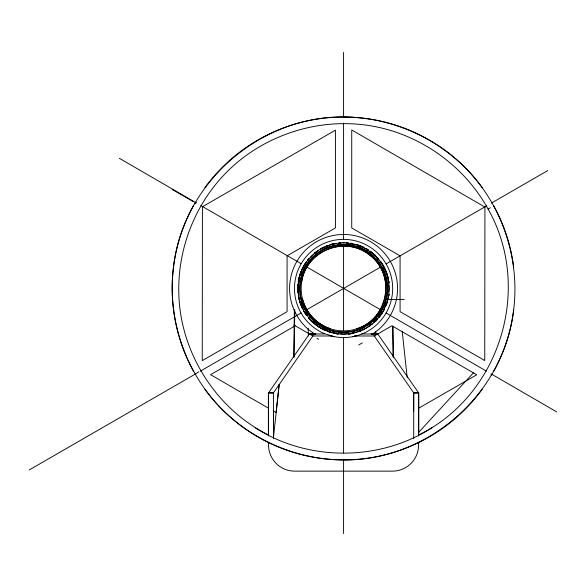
<?xml version="1.0" encoding="UTF-8"?>
<svg xmlns="http://www.w3.org/2000/svg" width="586" height="586" viewBox="0 0 586 586"><rect width="100%" height="100%" fill="white"/><g stroke="black" fill="none" stroke-linecap="round" stroke-linejoin="round"><path stroke-width="0.88" d="M268.388 434.922L268.388 392.847L273.442 392.847L313.136 335.617M268.549 423.92L268.549 408.237L210.564 374.674L295.234 325.794M273.442 428.732L273.442 411.072L276.153 412.639M413.709 411.072L413.709 393.008L418.602 393.008M374.74 336.657L374.747 335.705M293.762 357.314L294.377 309.408M294.033 356.969L294.787 309.891M388.65 295.805A45.671 45.671 0 0 0 388.884 294.187L388.884 282.738A45.671 45.671 0 0 0 388.65 281.119M513.644 309.95C519.914 259.92 503.015 207.898 468.536 171.119C438.863 139.754 397.425 120.255 354.34 117.383C266.242 110.651 183.411 179.177 173.507 266.974C167.237 317.004 184.143 369.019 218.622 405.805C248.296 437.171 289.733 456.67 332.811 459.541C420.916 466.273 503.748 397.748 513.644 309.95A171.42 171.42 0 0 1 493.793 371.041M273.442 437.691L279.192 384.555M276.094 412.61L279.141 384.636M298.618 283.075C297.41 288.737 298.076 294.568 299.446 300.135M298.853 281.28L299.468 276.643L301.592 271.508M388.423 294.743L387.69 300.281L383.127 311.298L378.9 316.806M388.774 292.055L389.243 288.459L388.774 284.869M299.446 276.79C298.076 282.357 297.41 288.187 298.618 293.85M301.504 283.148C304.127 251.108 346.765 234.224 370.608 255.789C396.253 275.171 387.661 320.212 356.684 328.79M388.884 294.187L387.712 300.135M301.116 271.648L299.6 276.321A45.671 45.671 0 0 1 301.116 271.648L306.632 261.62L314.47 253.277A45.671 45.671 0 0 1 317.744 250.808M375.135 321.472A45.671 45.671 0 0 0 376.871 319.722L383.596 310.463L387.558 300.603M194.962 203.781L195.314 202.807L196.01 202.639M302.259 269.904L304.031 265.626L306.588 262.286M308.258 260.118L311.283 256.17L318.198 250.867M377.787 318.249L373.912 322.256M473.422 372.843L418.602 432.424M371.407 324.673A45.671 45.671 0 0 0 372.689 323.648L376.871 319.722M320.322 249.233L331.757 244.347L335.954 243.798M371.788 323.882L366.411 328.014L355.402 332.577L348.604 333.471M314.47 253.277C323.362 245.974 334.965 242.208 346.443 242.882A45.671 45.671 0 0 1 348.077 243.014M372.689 323.648C362.331 332.203 348.216 335.829 335.024 333.324A45.671 45.671 0 0 1 333.419 332.987M372.615 333.961L377.992 330.057A53.985 53.985 0 0 0 382.929 251.504A53.985 53.985 0 0 0 304.222 251.504A53.985 53.985 0 0 0 309.166 330.057L314.543 333.961M195.211 373.956L198.874 371.817M195.314 202.807L196.105 202.661M29.3 469.913L195.717 373.831M200.471 371.085L301.109 312.983M307.101 309.518L380.856 266.938M386.049 263.942L486.673 205.847M491.427 203.1L547.683 170.621M358.713 344.964L362.316 342.883M418.602 408.252L476.755 374.769L391.924 325.794L374.271 335.983L354.567 335.983M268.388 434.285L268.549 435.017C220.497 411.16 186.714 362.199 179.983 309.13C173.947 261.012 190.208 210.967 223.376 175.58C261.275 135.036 319.978 115.969 374.476 126.488C422.103 135.622 464.676 166.549 488.079 209.026L490.379 207.759M371.297 333.961L372.154 333.493L372.454 333.961M418.602 435.017C500.378 395.235 532.85 287.924 488.079 209.026M431.97 427.743C379.31 461.585 307.84 461.585 255.188 427.743M352.779 336.686L358.749 335.155L364.485 332.885A49.092 49.092 0 0 0 382.05 257.965A49.092 49.092 0 0 0 305.101 257.965A49.092 49.092 0 0 0 322.674 332.885L324.725 333.69M338.554 243.454L341.162 243.109M342.891 242.882L344.26 242.882M346.868 333.698L343.579 334.13L340.29 333.698M348.348 333.961L350.64 333.676M418.602 435.984L418.602 392.847L377.765 333.961L376.073 334.02L375.641 331.427M376.175 334.02L371.194 334.13M314.631 333.969L315.004 333.493L315.861 333.961M314.169 334.13L315.678 334.108L309.393 333.961L268.549 392.847L268.549 435.984M354.34 117.383L343.579 117.383M334.379 336.686L325.406 333.961L309.393 333.961L312.404 333.961L312.404 332.277M386.32 299.439L404.259 299.439M336.54 333.961L338.811 333.961M347.945 333.961L351.029 333.961M361.752 333.961L377.765 333.961M331.91 335.983L312.887 335.983L293.747 324.937M268.549 393.008L273.442 393.008L273.442 438.467M376.058 333.961L377.369 333.969M309.686 333.969L312.404 334.071M490.914 374.915L491.317 374.952M346.443 242.882L357.687 245.029A45.671 45.671 0 0 1 363.02 247.138L372.689 253.277A45.671 45.671 0 0 1 375.135 255.452M336.518 333.676L338.041 333.866M345.996 243.109L348.604 243.454M350.34 243.681L355.402 244.347L366.411 248.911L368.25 250.325M338.554 333.471L331.757 332.577L327.113 330.651M335.024 333.324L329.464 331.896L319.106 327.017A45.671 45.671 0 0 1 317.744 326.116M357.687 245.029L363.02 247.138M330.475 328.79C316.887 324.41 306.024 312.843 302.508 299.007M325.486 329.977L320.747 328.014L316.074 324.432M172.159 189.49L193.365 201.628M317.026 338.371L318.579 339.272M119.302 158.271L196.024 202.763M200.771 205.51L301.226 263.759M306.412 266.769L380.871 309.943M386.064 312.953L486.395 371.128M491.134 373.883L556.7 411.899M319.106 327.017L310.287 319.722A45.671 45.671 0 0 1 308.654 317.89M369.663 251.409L375.868 256.17L378.9 260.118M314.66 323.34L311.283 320.754L308.815 317.531M372.689 253.277C379.787 259.261 385.112 267.341 387.558 276.321M310.287 319.722L303.555 310.463L299.6 300.603A45.671 45.671 0 0 0 302.435 308.28M380.014 261.561L383.127 265.626L387.69 276.643L388.54 283.075M307.145 315.356L304.031 311.298L299.468 300.281L298.853 295.644M374.022 335.617L413.709 392.847L418.77 392.847L418.77 433.098M387.712 276.79L388.884 282.738M402.252 331.757L407.189 377.399M308.141 328.204L308.426 335.968M392.627 326.197L393.118 356.969M393.001 326.409L393.396 357.314M418.602 442.445L418.602 445.038A26.099 26.099 0 0 1 392.51 471.137L294.648 471.137A26.099 26.099 0 0 1 268.549 445.038L268.549 442.32M413.709 393.008L413.709 438.467M343.579 52.425L343.579 117.581M343.579 123.031L343.579 239.469M343.579 245.453L343.579 330.541M343.579 337.455L343.579 452.927M343.579 459.278L343.579 533.575M387.588 290.041A44.038 44.038 0 0 1 386.76 297.102M386.233 299.417A44.038 44.038 0 0 1 384.804 303.936M384.526 304.676A44.038 44.038 0 0 1 377.758 316.228M376.739 317.436A44.038 44.038 0 0 1 372.85 321.362M371.033 322.893A44.038 44.038 0 0 1 367.173 325.64M365.137 326.863A44.038 44.038 0 0 1 362.331 328.307M361.613 328.636A44.038 44.038 0 0 1 357.936 330.094M357.189 330.343A44.038 44.038 0 0 1 351.827 331.72M348.707 332.203A44.038 44.038 0 0 1 338.452 332.203M336.884 331.991A44.038 44.038 0 0 1 325.545 328.636M324.827 328.307A44.038 44.038 0 0 1 319.985 325.64M318.015 324.322A44.038 44.038 0 0 1 312.023 319.18M311.474 318.608A44.038 44.038 0 0 1 309.393 316.228M307.95 314.345A44.038 44.038 0 0 1 305.372 310.368M304.991 309.679A44.038 44.038 0 0 1 300.926 299.417M300.735 298.648A44.038 44.038 0 0 1 300.398 297.102M300.113 295.542A44.038 44.038 0 0 1 299.885 293.982M299.885 282.943A44.038 44.038 0 0 1 300.735 278.277M300.926 277.508A44.038 44.038 0 0 1 302.347 272.988M302.632 272.248A44.038 44.038 0 0 1 309.393 260.697M311.474 258.316A44.038 44.038 0 0 1 313.722 256.089M315.51 254.529A44.038 44.038 0 0 1 316.74 253.548M318.015 252.603A44.038 44.038 0 0 1 319.319 251.709M319.985 251.277A44.038 44.038 0 0 1 329.969 246.581M331.478 246.12A44.038 44.038 0 0 1 334.555 245.358M336.884 244.933A44.038 44.038 0 0 1 339.235 244.64M348.707 244.721A44.038 44.038 0 0 1 351.051 245.065M351.827 245.204A44.038 44.038 0 0 1 366.506 250.867M367.173 251.277A44.038 44.038 0 0 1 374.015 256.631M376.212 258.895A44.038 44.038 0 0 1 380.548 264.535M382.541 267.941A44.038 44.038 0 0 1 386.233 277.508M386.76 279.822A44.038 44.038 0 0 1 387.046 281.383M387.265 282.943A44.038 44.038 0 0 1 387.588 286.884M376.871 318.96A45.144 45.144 0 0 1 373.399 322.359M314.609 323.091A45.144 45.144 0 0 1 312.785 321.48M307.386 315.451A45.144 45.144 0 0 1 306.441 314.133M302.794 307.826A45.144 45.144 0 0 1 300.691 302.559M298.53 291.454A45.144 45.144 0 0 1 298.435 289.023M298.442 287.404A45.144 45.144 0 0 1 298.508 285.785M298.933 281.749A45.144 45.144 0 0 1 299.204 280.152M300.596 274.658A45.144 45.144 0 0 1 301.394 272.365M314.997 253.518A45.144 45.144 0 0 1 316.264 252.515M357.768 245.6A45.144 45.144 0 0 1 360.053 246.428M377.208 258.338A45.144 45.144 0 0 1 378.263 259.561M382.87 266.22A45.144 45.144 0 0 1 384.365 269.099M482.256 389.221A171.42 171.42 0 0 1 204.895 389.221M193.365 371.041A171.42 171.42 0 0 1 193.365 205.884M204.895 187.703A171.42 171.42 0 0 1 482.256 187.703M493.793 205.884A171.42 171.42 0 0 1 513.644 266.974M357.064 335.668A49.092 49.092 0 0 1 330.094 335.668M389.045 294.209A45.833 45.833 0 0 1 388.811 295.835M387.295 302.23A45.833 45.833 0 0 1 386.189 305.335M384.504 309.086A45.833 45.833 0 0 1 383.742 310.543M382.922 311.964A45.833 45.833 0 0 1 381.134 314.733M380.658 315.4A45.833 45.833 0 0 1 379.157 317.356M376.988 319.839A45.833 45.833 0 0 1 375.252 321.589M370.184 325.779A45.833 45.833 0 0 1 368.828 326.71M364.565 329.207A45.833 45.833 0 0 1 363.093 329.933M361.591 330.607A45.833 45.833 0 0 1 360.068 331.222M353.776 333.141A45.833 45.833 0 0 1 352.164 333.478M334.987 333.478A45.833 45.833 0 0 1 333.383 333.141M331.779 332.753A45.833 45.833 0 0 1 329.413 332.05M328.636 331.786A45.833 45.833 0 0 1 327.091 331.222M325.567 330.607A45.833 45.833 0 0 1 321.135 328.424M319.018 327.156A45.833 45.833 0 0 1 311.312 321.011M310.17 319.839A45.833 45.833 0 0 1 308.529 317.993M306.5 315.4A45.833 45.833 0 0 1 303.819 311.261M302.288 308.346A45.833 45.833 0 0 1 299.395 300.655M299.19 299.856A45.833 45.833 0 0 1 298.809 298.259M297.93 292.575A45.833 45.833 0 0 1 297.754 289.286M297.754 287.638A45.833 45.833 0 0 1 297.93 284.349M298.215 281.903A45.833 45.833 0 0 1 299.19 277.061M299.395 276.27A45.833 45.833 0 0 1 300.962 271.589M301.6 270.073A45.833 45.833 0 0 1 306.5 261.524M307.489 260.213A45.833 45.833 0 0 1 308.529 258.931M314.367 253.145A45.833 45.833 0 0 1 315.649 252.126M321.135 248.501A45.833 45.833 0 0 1 324.065 246.992M326.321 246.003A45.833 45.833 0 0 1 327.86 245.409M330.196 244.626A45.833 45.833 0 0 1 334.987 243.439M339.06 242.853A45.833 45.833 0 0 1 340.7 242.721M346.458 242.721A45.833 45.833 0 0 1 348.091 242.853M350.545 243.161A45.833 45.833 0 0 1 352.164 243.439M357.738 244.875A45.833 45.833 0 0 1 363.093 246.992M366.733 248.911A45.833 45.833 0 0 1 368.133 249.768M370.184 251.145A45.833 45.833 0 0 1 375.252 255.335M377.545 257.694A45.833 45.833 0 0 1 378.629 258.931M380.658 261.524A45.833 45.833 0 0 1 386.189 271.589M386.489 272.358A45.833 45.833 0 0 1 387.969 277.061M388.166 277.859A45.833 45.833 0 0 1 388.518 279.471M388.811 281.09A45.833 45.833 0 0 1 389.045 282.716M387.134 302.186A45.671 45.671 0 0 1 386.042 305.277M384.357 309.012A45.671 45.671 0 0 1 383.596 310.463M382.783 311.884A45.671 45.671 0 0 1 379.025 317.253M370.088 325.648A45.671 45.671 0 0 1 368.733 326.578M364.492 329.061A45.671 45.671 0 0 1 363.02 329.786M361.525 330.453A45.671 45.671 0 0 1 360.009 331.075M353.739 332.987A45.671 45.671 0 0 1 352.135 333.324M331.822 332.592A45.671 45.671 0 0 1 327.149 331.075M325.626 330.453A45.671 45.671 0 0 1 320.505 327.874M316.403 325.164A45.671 45.671 0 0 1 311.43 320.901M306.156 314.638A45.671 45.671 0 0 1 303.958 311.173M299.343 299.82A45.671 45.671 0 0 1 298.963 298.223M298.091 292.56A45.671 45.671 0 0 1 297.915 289.279M297.915 287.645A45.671 45.671 0 0 1 298.091 284.364M298.377 281.925A45.671 45.671 0 0 1 299.343 277.105M301.746 270.139A45.671 45.671 0 0 1 306.632 261.62M307.621 260.309A45.671 45.671 0 0 1 309.188 258.411M321.216 248.64A45.671 45.671 0 0 1 324.131 247.138M326.387 246.157A45.671 45.671 0 0 1 327.918 245.563M330.248 244.78A45.671 45.671 0 0 1 335.024 243.6M339.074 243.014A45.671 45.671 0 0 1 340.708 242.882M350.523 243.322A45.671 45.671 0 0 1 352.135 243.6M366.653 249.05A45.671 45.671 0 0 1 368.052 249.9M370.088 251.277A45.671 45.671 0 0 1 371.407 252.251M377.421 257.803A45.671 45.671 0 0 1 378.505 259.034M380.526 261.62A45.671 45.671 0 0 1 386.042 271.648M386.335 272.417A45.671 45.671 0 0 1 387.815 277.105M388.005 277.896A45.671 45.671 0 0 1 388.357 279.5M202.419 206.755L202.251 360.639L287.081 311.664L287.081 255.84L335.426 227.932L335.426 130.165L202.419 206.755M484.922 207.07L484.747 360.551L400.077 311.664L400.077 255.84L351.732 227.932L351.732 129.975L484.922 207.07M322.373 325.186A42.404 42.404 0 0 0 385.984 288.459A42.404 42.404 0 0 0 322.373 251.738A42.404 42.404 0 0 0 322.373 325.186M321.787 326.204A43.576 43.576 0 0 0 387.156 288.459A43.576 43.576 0 0 0 321.787 250.72A43.576 43.576 0 0 0 321.787 326.204M321.663 326.424A43.833 43.833 0 0 0 387.412 288.459A43.833 43.833 0 0 0 321.663 250.5A43.833 43.833 0 0 0 321.663 326.424"/></g></svg>
